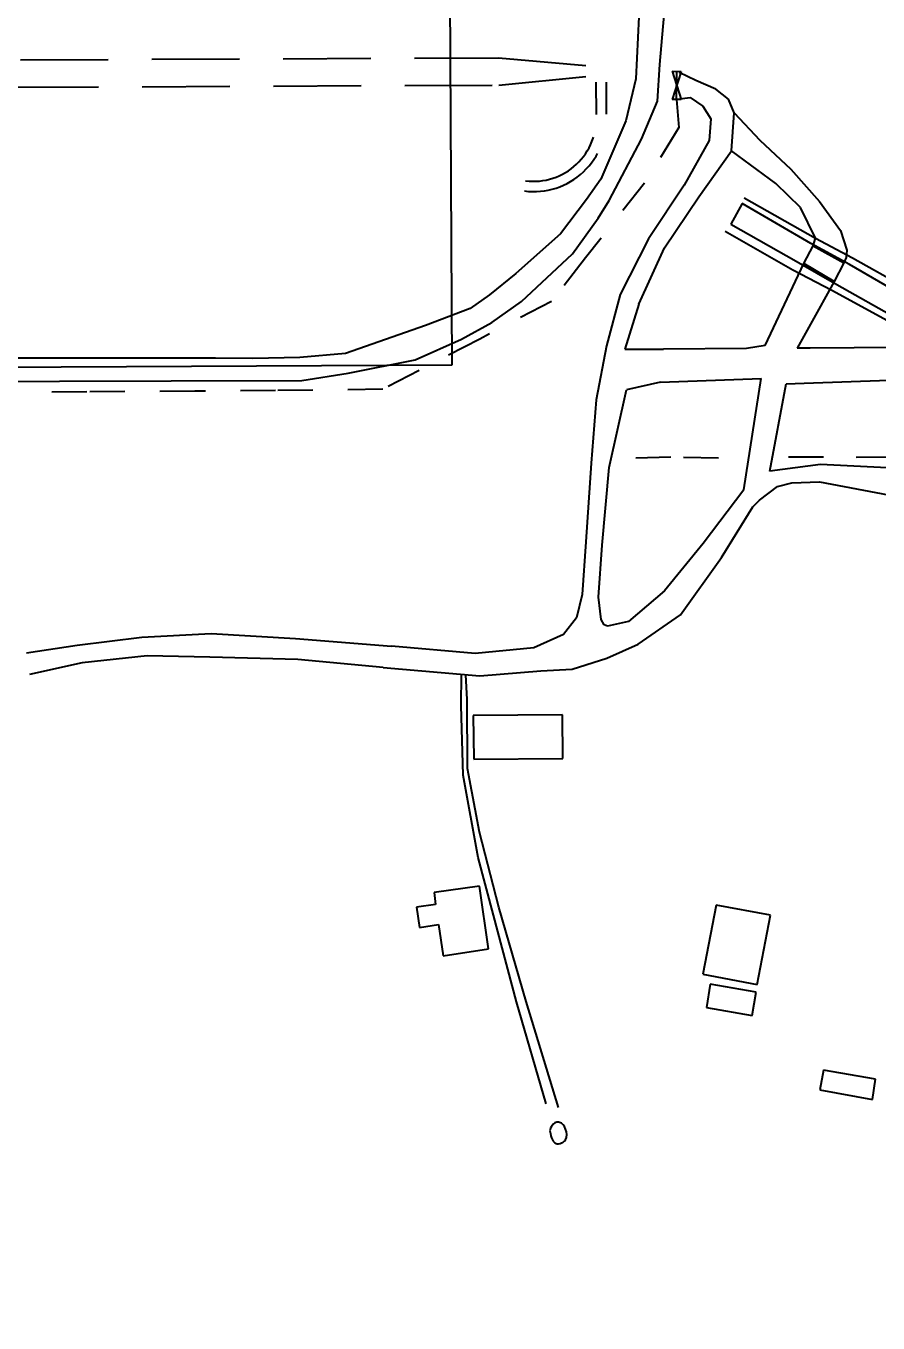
# Model space of a CAD drawing. Header units: metres. Extents: x 625987 to 635197, y 3048449 to 3066446.
# Drawn here: x 634651.378 to 634653.812, y 3063194.574 to 3063198.276 of the extents above; entities that cross this region are included whole.
import ezdxf

# ---------------------------------------------------------------- set-up
doc = ezdxf.new("R2010")
doc.units = ezdxf.units.M
for name, pattern in [('CONTINOUS', [0]), ('DASHED', [0.75, 0.5, -0.25]), ('HIDDEN', [0.375, 0.25, -0.125])]:
    doc.linetypes.add(name, pattern=pattern)
for name, color, linetype, lineweight in [('C-BLDG', 253, 'Continuous', 5), ('C-CLER-AERO', 253, 'Continuous', 5), ('C-FENC-AIRF-SECU', 253, 'DASHED', 0), ('C-NTWK-WATR-AIRF', 253, 'HIDDEN', 0), ('C-ROAD-AIRF', 253, 'Continuous', 5), ('C-ROAD-LAND', 253, 'Continuous', 9)]:
    doc.layers.add(name, color=color, linetype=linetype, lineweight=lineweight)
doc.layers.add('C-HUME PIPE', color=253, linetype='Continuous')
doc.styles.add('ADPI R', font='swiss.ttf')
doc.linetypes.add('OLS', pattern='A,4,-2,4,-2,["OLS",ADPI R,S=1.2,R=0,X=-1.7,Y=-0.5],-2,4,-2,4,-2', length=26)

msp = doc.modelspace()

# ---------------------------------------------------------------- linework, layer by layer
at = {"layer": 'C-BLDG', "lineweight": 40}
for p, q in [((634652.9102, 3063196.3097, 24568986.0801), (634652.6551, 3063196.3084, 24568986.0801)), ((634652.9102, 3063196.3097, 24568986.0801), (634652.6551, 3063196.3084, 24568986.0801)), ((634652.6551, 3063196.3084, 24568986.0801), (634652.6569, 3063196.1839, 24568986.0801)), ((634652.6551, 3063196.3084, 24568986.0801), (634652.6569, 3063196.1839, 24568986.0801)), ((634652.9112, 3063196.1852, 24568986.0801), (634652.9102, 3063196.3097, 24568986.0801)), ((634652.9112, 3063196.1852, 24568986.0801), (634652.9102, 3063196.3097, 24568986.0801)), ((634652.6569, 3063196.1839, 24568986.0801), (634652.9112, 3063196.1852, 24568986.0801)), ((634652.6569, 3063196.1839, 24568986.0801), (634652.9112, 3063196.1852, 24568986.0801)), ((634652.6735, 3063195.8214, 24568986.0801), (634652.5438, 3063195.8031, 24568986.0801)), ((634652.6735, 3063195.8214, 24568986.0801), (634652.5438, 3063195.8031, 24568986.0801)), ((634652.6996, 3063195.6419, 24568986.0801), (634652.6735, 3063195.8214, 24568986.0801)), ((634652.6996, 3063195.6419, 24568986.0801), (634652.6735, 3063195.8214, 24568986.0801)), ((634652.5438, 3063195.8031, 24568986.0801), (634652.5483, 3063195.769, 24568986.0801)), ((634652.5438, 3063195.8031, 24568986.0801), (634652.5483, 3063195.769, 24568986.0801)), ((634652.5483, 3063195.769, 24568986.0801), (634652.4935, 3063195.7611, 24568986.0801)), ((634652.5483, 3063195.769, 24568986.0801), (634652.4935, 3063195.7611, 24568986.0801)), ((634652.4935, 3063195.7611, 24568986.0801), (634652.5019, 3063195.7032, 24568986.0801)), ((634652.4935, 3063195.7611, 24568986.0801), (634652.5019, 3063195.7032, 24568986.0801)), ((634653.3496, 3063195.7672, 24568986.0801), (634653.311, 3063195.5695, 24568986.0801)), ((634653.3496, 3063195.7672, 24568986.0801), (634653.311, 3063195.5695, 24568986.0801)), ((634653.5051, 3063195.7379, 24568986.0801), (634653.3496, 3063195.7672, 24568986.0801)), ((634653.5051, 3063195.7379, 24568986.0801), (634653.3496, 3063195.7672, 24568986.0801)), ((634653.4665, 3063195.5402, 24568986.0801), (634653.5051, 3063195.7379, 24568986.0801)), ((634653.4665, 3063195.5402, 24568986.0801), (634653.5051, 3063195.7379, 24568986.0801)), ((634652.5019, 3063195.7032, 24568986.0801), (634652.5569, 3063195.7114, 24568986.0801)), ((634652.5019, 3063195.7032, 24568986.0801), (634652.5569, 3063195.7114, 24568986.0801)), ((634652.5569, 3063195.7114, 24568986.0801), (634652.5702, 3063195.6219, 24568986.0801)), ((634652.5569, 3063195.7114, 24568986.0801), (634652.5702, 3063195.6219, 24568986.0801)), ((634652.5702, 3063195.6219, 24568986.0801), (634652.6996, 3063195.6419, 24568986.0801)), ((634652.5702, 3063195.6219, 24568986.0801), (634652.6996, 3063195.6419, 24568986.0801)), ((634653.311, 3063195.5695, 24568986.0801), (634653.4665, 3063195.5402, 24568986.0801)), ((634653.311, 3063195.5695, 24568986.0801), (634653.4665, 3063195.5402, 24568986.0801)), ((634653.3319, 3063195.5416, 24568986.0801), (634653.3214, 3063195.4746, 24568986.0801)), ((634653.3319, 3063195.5416, 24568986.0801), (634653.3214, 3063195.4746, 24568986.0801)), ((634653.4641, 3063195.5186, 24568986.0801), (634653.3319, 3063195.5416, 24568986.0801)), ((634653.4641, 3063195.5186, 24568986.0801), (634653.3319, 3063195.5416, 24568986.0801)), ((634653.4526, 3063195.4521, 24568986.0801), (634653.4641, 3063195.5186, 24568986.0801)), ((634653.4526, 3063195.4521, 24568986.0801), (634653.4641, 3063195.5186, 24568986.0801)), ((634653.3214, 3063195.4746, 24568986.0801), (634653.4526, 3063195.4521, 24568986.0801)), ((634653.3214, 3063195.4746, 24568986.0801), (634653.4526, 3063195.4521, 24568986.0801)), ((634653.6562, 3063195.2961, 24568986.0801), (634653.6455, 3063195.2394, 24568986.0801)), ((634653.6562, 3063195.2961, 24568986.0801), (634653.6455, 3063195.2394, 24568986.0801)), ((634653.8045, 3063195.27, 24568986.0801), (634653.6562, 3063195.2961, 24568986.0801)), ((634653.8045, 3063195.27, 24568986.0801), (634653.6562, 3063195.2961, 24568986.0801)), ((634653.7957, 3063195.2125, 24568986.0801), (634653.8045, 3063195.27, 24568986.0801)), ((634653.7957, 3063195.2125, 24568986.0801), (634653.8045, 3063195.27, 24568986.0801)), ((634653.6455, 3063195.2394, 24568986.0801), (634653.7957, 3063195.2125, 24568986.0801)), ((634653.6455, 3063195.2394, 24568986.0801), (634653.7957, 3063195.2125, 24568986.0801)), ((634652.8888, 3063195.1459, 24568986.0801), (634652.8838, 3063195.1416, 24568986.0801)), ((634652.8888, 3063195.1459, 24568986.0801), (634652.8838, 3063195.1416, 24568986.0801)), ((634652.8943, 3063195.1471, 24568986.0801), (634652.8888, 3063195.1459, 24568986.0801)), ((634652.8943, 3063195.1471, 24568986.0801), (634652.8888, 3063195.1459, 24568986.0801)), ((634652.8989, 3063195.1478, 24568986.0801), (634652.8943, 3063195.1471, 24568986.0801)), ((634652.8989, 3063195.1478, 24568986.0801), (634652.8943, 3063195.1471, 24568986.0801)), ((634652.9082, 3063195.1443, 24568986.0801), (634652.8989, 3063195.1478, 24568986.0801)), ((634652.9082, 3063195.1443, 24568986.0801), (634652.8989, 3063195.1478, 24568986.0801)), ((634652.9125, 3063195.1401, 24568986.0801), (634652.9082, 3063195.1443, 24568986.0801)), ((634652.9125, 3063195.1401, 24568986.0801), (634652.9082, 3063195.1443, 24568986.0801)), ((634652.8765, 3063195.1307, 24568986.0801), (634652.8748, 3063195.1227, 24568986.0801)), ((634652.8765, 3063195.1307, 24568986.0801), (634652.8748, 3063195.1227, 24568986.0801)), ((634652.8748, 3063195.1227, 24568986.0801), (634652.8761, 3063195.1152, 24568986.0801)), ((634652.8748, 3063195.1227, 24568986.0801), (634652.8761, 3063195.1152, 24568986.0801)), ((634652.8761, 3063195.1152, 24568986.0801), (634652.8773, 3063195.1082, 24568986.0801)), ((634652.8761, 3063195.1152, 24568986.0801), (634652.8773, 3063195.1082, 24568986.0801)), ((634652.8787, 3063195.1347, 24568986.0801), (634652.8765, 3063195.1307, 24568986.0801)), ((634652.8787, 3063195.1347, 24568986.0801), (634652.8765, 3063195.1307, 24568986.0801)), ((634652.8773, 3063195.1082, 24568986.0801), (634652.8793, 3063195.1028, 24568986.0801)), ((634652.8773, 3063195.1082, 24568986.0801), (634652.8793, 3063195.1028, 24568986.0801)), ((634652.8838, 3063195.1416, 24568986.0801), (634652.8787, 3063195.1347, 24568986.0801)), ((634652.8838, 3063195.1416, 24568986.0801), (634652.8787, 3063195.1347, 24568986.0801)), ((634652.9165, 3063195.1349, 24568986.0801), (634652.9125, 3063195.1401, 24568986.0801)), ((634652.9165, 3063195.1349, 24568986.0801), (634652.9125, 3063195.1401, 24568986.0801)), ((634652.9191, 3063195.1279, 24568986.0801), (634652.9165, 3063195.1349, 24568986.0801)), ((634652.9191, 3063195.1279, 24568986.0801), (634652.9165, 3063195.1349, 24568986.0801)), ((634652.9216, 3063195.1195, 24568986.0801), (634652.9191, 3063195.1279, 24568986.0801)), ((634652.9216, 3063195.1195, 24568986.0801), (634652.9191, 3063195.1279, 24568986.0801)), ((634652.9226, 3063195.1122, 24568986.0801), (634652.9216, 3063195.1195, 24568986.0801)), ((634652.9226, 3063195.1122, 24568986.0801), (634652.9216, 3063195.1195, 24568986.0801)), ((634652.9218, 3063195.1037, 24568986.0801), (634652.9226, 3063195.1122, 24568986.0801)), ((634652.9218, 3063195.1037, 24568986.0801), (634652.9226, 3063195.1122, 24568986.0801)), ((634652.8793, 3063195.1028, 24568986.0801), (634652.8843, 3063195.0934, 24568986.0801)), ((634652.8793, 3063195.1028, 24568986.0801), (634652.8843, 3063195.0934, 24568986.0801)), ((634652.8843, 3063195.0934, 24568986.0801), (634652.8856, 3063195.0915, 24568986.0801)), ((634652.8843, 3063195.0934, 24568986.0801), (634652.8856, 3063195.0915, 24568986.0801)), ((634652.8856, 3063195.0915, 24568986.0801), (634652.8884, 3063195.0884, 24568986.0801)), ((634652.8856, 3063195.0915, 24568986.0801), (634652.8884, 3063195.0884, 24568986.0801)), ((634652.8884, 3063195.0884, 24568986.0801), (634652.8922, 3063195.0866, 24568986.0801)), ((634652.8884, 3063195.0884, 24568986.0801), (634652.8922, 3063195.0866, 24568986.0801)), ((634652.8922, 3063195.0866, 24568986.0801), (634652.8958, 3063195.0859, 24568986.0801)), ((634652.8922, 3063195.0866, 24568986.0801), (634652.8958, 3063195.0859, 24568986.0801)), ((634652.8958, 3063195.0859, 24568986.0801), (634652.8992, 3063195.0856, 24568986.0801)), ((634652.8958, 3063195.0859, 24568986.0801), (634652.8992, 3063195.0856, 24568986.0801)), ((634652.8992, 3063195.0856, 24568986.0801), (634652.9038, 3063195.0867, 24568986.0801)), ((634652.8992, 3063195.0856, 24568986.0801), (634652.9038, 3063195.0867, 24568986.0801)), ((634652.9038, 3063195.0867, 24568986.0801), (634652.908, 3063195.0881, 24568986.0801)), ((634652.9038, 3063195.0867, 24568986.0801), (634652.908, 3063195.0881, 24568986.0801)), ((634652.908, 3063195.0881, 24568986.0801), (634652.9115, 3063195.0896, 24568986.0801)), ((634652.908, 3063195.0881, 24568986.0801), (634652.9115, 3063195.0896, 24568986.0801)), ((634652.9115, 3063195.0896, 24568986.0801), (634652.9139, 3063195.0911, 24568986.0801)), ((634652.9115, 3063195.0896, 24568986.0801), (634652.9139, 3063195.0911, 24568986.0801)), ((634652.9139, 3063195.0911, 24568986.0801), (634652.9167, 3063195.0936, 24568986.0801)), ((634652.9139, 3063195.0911, 24568986.0801), (634652.9167, 3063195.0936, 24568986.0801)), ((634652.9167, 3063195.0936, 24568986.0801), (634652.9195, 3063195.0975, 24568986.0801)), ((634652.9167, 3063195.0936, 24568986.0801), (634652.9195, 3063195.0975, 24568986.0801)), ((634652.9195, 3063195.0975, 24568986.0801), (634652.9218, 3063195.1037, 24568986.0801)), ((634652.9195, 3063195.0975, 24568986.0801), (634652.9218, 3063195.1037, 24568986.0801))]:
    msp.add_line(p, q, dxfattribs=at)
msp.add_ellipse((634658.3766, 3063190.0319, 24568986.0801), major_axis=(-0.0009, 5.7319), ratio=1, start_param=0.412909, end_param=1.678243, dxfattribs=at)
msp.add_ellipse((634658.3766, 3063190.0319, 24568986.0801), major_axis=(-0.0009, 5.7319), ratio=1, start_param=0.412909, end_param=1.678243, dxfattribs=at)
at = {"layer": 'C-CLER-AERO', "linetype": 'OLS', "lineweight": 40}
for p, q in [((634652.5765, 3063200.9465, 24568986.0801), (634652.5942, 3063197.3079, 24568986.0801)), ((634652.5765, 3063200.9465, 24568986.0801), (634652.5942, 3063197.3079, 24568986.0801)), ((634652.5942, 3063197.3079, 24568986.0801), (634612.9564, 3063197.1199, 24568986.0801)), ((634652.5942, 3063197.3079, 24568986.0801), (634612.9564, 3063197.1199, 24568986.0801))]:
    msp.add_line(p, q, dxfattribs=at)
at = {"layer": 'C-FENC-AIRF-SECU', "linetype": 'CONTINOUS', "lineweight": 40, "ltscale": 0.2}
for p, q in [((634653.2498, 3063198.1465, 24568986.0801), (634653.2234, 3063198.0661, 24568986.0801)), ((634653.2498, 3063198.1465, 24568986.0801), (634653.2234, 3063198.0661, 24568986.0801)), ((634653.2238, 3063198.1467, 24568986.0801), (634653.2494, 3063198.066, 24568986.0801)), ((634653.2238, 3063198.1467, 24568986.0801), (634653.2494, 3063198.066, 24568986.0801)), ((634653.2364, 3063198.0661, 24568986.0801), (634653.2368, 3063198.1466, 24568986.0801)), ((634653.2364, 3063198.0661, 24568986.0801), (634653.2368, 3063198.1466, 24568986.0801))]:
    msp.add_line(p, q, dxfattribs=at)
at = {"layer": 'C-FENC-AIRF-SECU', "lineweight": 40, "ltscale": 0.2}
for p, q in [((634653.2238, 3063198.1467, 24568986.0801), (634653.2498, 3063198.1465, 24568986.0801)), ((634653.2238, 3063198.1467, 24568986.0801), (634653.2498, 3063198.1465, 24568986.0801)), ((634653.2494, 3063198.066, 24568986.0801), (634653.2234, 3063198.0661, 24568986.0801)), ((634653.2494, 3063198.066, 24568986.0801), (634653.2234, 3063198.0661, 24568986.0801)), ((634653.2364, 3063198.0661, 24568986.0801), (634653.2424, 3063197.9858, 24568986.0801)), ((634653.2364, 3063198.0661, 24568986.0801), (634653.2424, 3063197.9858, 24568986.0801)), ((634653.2424, 3063197.9858, 24568986.0801), (634653.1451, 3063197.8274, 24568986.0801)), ((634653.2424, 3063197.9858, 24568986.0801), (634653.1451, 3063197.8274, 24568986.0801)), ((634653.1451, 3063197.8274, 24568986.0801), (634652.9764, 3063197.6144, 24568986.0801)), ((634653.1451, 3063197.8274, 24568986.0801), (634652.9764, 3063197.6144, 24568986.0801)), ((634652.9764, 3063197.6144, 24568986.0801), (634652.8796, 3063197.49, 24568986.0801)), ((634652.9764, 3063197.6144, 24568986.0801), (634652.8796, 3063197.49, 24568986.0801)), ((634652.8796, 3063197.49, 24568986.0801), (634652.6741, 3063197.3822, 24568986.0801)), ((634652.8796, 3063197.49, 24568986.0801), (634652.6741, 3063197.3822, 24568986.0801)), ((634652.6741, 3063197.3822, 24568986.0801), (634652.5014, 3063197.2931, 24568986.0801)), ((634652.6741, 3063197.3822, 24568986.0801), (634652.5014, 3063197.2931, 24568986.0801)), ((634652.5014, 3063197.2931, 24568986.0801), (634652.3971, 3063197.2391, 24568986.0801)), ((634652.5014, 3063197.2931, 24568986.0801), (634652.3971, 3063197.2391, 24568986.0801)), ((634651.5523, 3063197.2317, 24568986.0801), (634651.233, 3063197.2293, 24568986.0801)), ((634651.5523, 3063197.2317, 24568986.0801), (634651.233, 3063197.2293, 24568986.0801)), ((634651.8604, 3063197.2338, 24568986.0801), (634651.5523, 3063197.2317, 24568986.0801)), ((634651.8604, 3063197.2338, 24568986.0801), (634651.5523, 3063197.2317, 24568986.0801)), ((634652.0906, 3063197.2355, 24568986.0801), (634651.8604, 3063197.2338, 24568986.0801)), ((634652.0906, 3063197.2355, 24568986.0801), (634651.8604, 3063197.2338, 24568986.0801)), ((634652.3971, 3063197.2391, 24568986.0801), (634652.0906, 3063197.2355, 24568986.0801)), ((634652.3971, 3063197.2391, 24568986.0801), (634652.0906, 3063197.2355, 24568986.0801)), ((634653.2202, 3063197.0451, 24568986.0801), (634653.0813, 3063197.0409, 24568986.0801)), ((634653.2202, 3063197.0451, 24568986.0801), (634653.0813, 3063197.0409, 24568986.0801)), ((634653.3562, 3063197.0424, 24568986.0801), (634653.2202, 3063197.0451, 24568986.0801)), ((634653.3562, 3063197.0424, 24568986.0801), (634653.2202, 3063197.0451, 24568986.0801)), ((634653.5564, 3063197.0461, 24568986.0801), (634653.749, 3063197.0458, 24568986.0801)), ((634653.5564, 3063197.0461, 24568986.0801), (634653.749, 3063197.0458, 24568986.0801)), ((634653.749, 3063197.0458, 24568986.0801), (634653.9925, 3063197.0468, 24568986.0801)), ((634653.749, 3063197.0458, 24568986.0801), (634653.9925, 3063197.0468, 24568986.0801))]:
    msp.add_line(p, q, dxfattribs=at)
at = {"layer": 'C-HUME PIPE', "lineweight": 40}
for p, q in [((634653.5994, 3063197.5977, 24568986.0801), (634653.6262, 3063197.6483, 24568986.0801)), ((634653.5994, 3063197.5977, 24568986.0801), (634653.6262, 3063197.6483, 24568986.0801)), ((634653.6262, 3063197.6483, 24568986.0801), (634653.7143, 3063197.5998, 24568986.0801)), ((634653.6262, 3063197.6483, 24568986.0801), (634653.7143, 3063197.5998, 24568986.0801)), ((634653.6864, 3063197.5465, 24568986.0801), (634653.5994, 3063197.5977, 24568986.0801)), ((634653.6864, 3063197.5465, 24568986.0801), (634653.5994, 3063197.5977, 24568986.0801)), ((634653.7143, 3063197.5998, 24568986.0801), (634653.6864, 3063197.5465, 24568986.0801)), ((634653.7143, 3063197.5998, 24568986.0801), (634653.6864, 3063197.5465, 24568986.0801))]:
    msp.add_line(p, q, dxfattribs=at)
at = {"layer": 'C-NTWK-WATR-AIRF', "lineweight": 40}
for p, q in [((634641.9879, 3063198.1346, 24568986.0801), (634652.7282, 3063198.1855, 24568986.0801)), ((634641.9879, 3063198.1346, 24568986.0801), (634652.7282, 3063198.1855, 24568986.0801)), ((634652.7282, 3063198.1855, 24568986.0801), (634652.9879, 3063198.1624, 24568986.0801)), ((634652.7282, 3063198.1855, 24568986.0801), (634652.9879, 3063198.1624, 24568986.0801)), ((634641.9603, 3063198.0565, 24568986.0801), (634652.7286, 3063198.1075, 24568986.0801)), ((634641.9603, 3063198.0565, 24568986.0801), (634652.7286, 3063198.1075, 24568986.0801)), ((634652.7286, 3063198.1075, 24568986.0801), (634652.988, 3063198.133, 24568986.0801)), ((634652.7286, 3063198.1075, 24568986.0801), (634652.988, 3063198.133, 24568986.0801)), ((634653.0059, 3063198.1154, 24568986.0801), (634653.0064, 3063198.0236, 24568986.0801)), ((634653.0059, 3063198.1154, 24568986.0801), (634653.0064, 3063198.0236, 24568986.0801)), ((634653.0352, 3063198.1156, 24568986.0801), (634653.0356, 3063198.0246, 24568986.0801)), ((634653.0352, 3063198.1156, 24568986.0801), (634653.0356, 3063198.0246, 24568986.0801)), ((634653.4297, 3063197.7854, 24568986.0801), (634653.6335, 3063197.6701, 24568986.0801)), ((634653.4297, 3063197.7854, 24568986.0801), (634653.6335, 3063197.6701, 24568986.0801)), ((634653.424, 3063197.7689, 24568986.0801), (634653.3913, 3063197.7104, 24568986.0801)), ((634653.424, 3063197.7689, 24568986.0801), (634653.3913, 3063197.7104, 24568986.0801)), ((634653.6197, 3063197.6549, 24568986.0801), (634653.424, 3063197.7689, 24568986.0801)), ((634653.6197, 3063197.6549, 24568986.0801), (634653.424, 3063197.7689, 24568986.0801)), ((634653.3913, 3063197.7104, 24568986.0801), (634653.5775, 3063197.6049, 24568986.0801)), ((634653.3913, 3063197.7104, 24568986.0801), (634653.5775, 3063197.6049, 24568986.0801)), ((634653.5681, 3063197.5794, 24568986.0801), (634653.3756, 3063197.6892, 24568986.0801)), ((634653.5681, 3063197.5794, 24568986.0801), (634653.3756, 3063197.6892, 24568986.0801)), ((634653.6335, 3063197.6701, 24568986.0801), (634653.739, 3063197.6143, 24568986.0801)), ((634653.6335, 3063197.6701, 24568986.0801), (634653.739, 3063197.6143, 24568986.0801)), ((634653.73, 3063197.5956, 24568986.0801), (634653.6197, 3063197.6549, 24568986.0801)), ((634653.73, 3063197.5956, 24568986.0801), (634653.6197, 3063197.6549, 24568986.0801)), ((634653.5775, 3063197.6049, 24568986.0801), (634653.6944, 3063197.5377, 24568986.0801)), ((634653.5775, 3063197.6049, 24568986.0801), (634653.6944, 3063197.5377, 24568986.0801)), ((634653.8801, 3063197.5085, 24568986.0801), (634653.73, 3063197.5956, 24568986.0801)), ((634653.8801, 3063197.5085, 24568986.0801), (634653.73, 3063197.5956, 24568986.0801)), ((634653.739, 3063197.6143, 24568986.0801), (634653.8882, 3063197.5304, 24568986.0801)), ((634653.739, 3063197.6143, 24568986.0801), (634653.8882, 3063197.5304, 24568986.0801)), ((634653.6797, 3063197.5213, 24568986.0801), (634653.5681, 3063197.5794, 24568986.0801)), ((634653.6797, 3063197.5213, 24568986.0801), (634653.5681, 3063197.5794, 24568986.0801)), ((634653.8594, 3063197.4229, 24568986.0801), (634653.6797, 3063197.5213, 24568986.0801)), ((634653.8594, 3063197.4229, 24568986.0801), (634653.6797, 3063197.5213, 24568986.0801)), ((634653.6944, 3063197.5377, 24568986.0801), (634653.8664, 3063197.4415, 24568986.0801)), ((634653.6944, 3063197.5377, 24568986.0801), (634653.8664, 3063197.4415, 24568986.0801))]:
    msp.add_line(p, q, dxfattribs=at)
for major_axis, start_param, end_param in [((-0.1471, 0.1471), 2.228899, 3.990273), ((-0.1471, 0.1471), 2.228899, 3.990273), ((0.1264, 0.1264), 3.799696, 5.565677), ((0.1264, 0.1264), 3.799696, 5.565677)]:
    msp.add_ellipse((634652.828, 3063198.0114, 24568986.0801), major_axis=major_axis, ratio=1, start_param=start_param, end_param=end_param, dxfattribs=at)
at = {"layer": 'C-ROAD-AIRF', "lineweight": 40}
for p, q in [((634653.1386, 3063198.5236, 24568986.0801), (634653.1204, 3063198.125, 24568986.0801)), ((634653.1386, 3063198.5236, 24568986.0801), (634653.1204, 3063198.125, 24568986.0801)), ((634653.1884, 3063198.1664, 24568986.0801), (634653.2101, 3063198.4138, 24568986.0801)), ((634653.1884, 3063198.1664, 24568986.0801), (634653.2101, 3063198.4138, 24568986.0801)), ((634653.182, 3063198.0611, 24568986.0801), (634653.1884, 3063198.1664, 24568986.0801)), ((634653.182, 3063198.0611, 24568986.0801), (634653.1884, 3063198.1664, 24568986.0801)), ((634653.1204, 3063198.125, 24568986.0801), (634653.0912, 3063198.0057, 24568986.0801)), ((634653.1204, 3063198.125, 24568986.0801), (634653.0912, 3063198.0057, 24568986.0801)), ((634653.1366, 3063197.9528, 24568986.0801), (634653.182, 3063198.0611, 24568986.0801)), ((634653.1366, 3063197.9528, 24568986.0801), (634653.182, 3063198.0611, 24568986.0801)), ((634653.0912, 3063198.0057, 24568986.0801), (634653.0196, 3063197.8383, 24568986.0801)), ((634653.0912, 3063198.0057, 24568986.0801), (634653.0196, 3063197.8383, 24568986.0801)), ((634653.0439, 3063197.7778, 24568986.0801), (634653.1366, 3063197.9528, 24568986.0801)), ((634653.0439, 3063197.7778, 24568986.0801), (634653.1366, 3063197.9528, 24568986.0801)), ((634653.0196, 3063197.8383, 24568986.0801), (634652.9795, 3063197.7807, 24568986.0801)), ((634653.0196, 3063197.8383, 24568986.0801), (634652.9795, 3063197.7807, 24568986.0801)), ((634652.9795, 3063197.7807, 24568986.0801), (634652.9052, 3063197.6828, 24568986.0801)), ((634652.9795, 3063197.7807, 24568986.0801), (634652.9052, 3063197.6828, 24568986.0801)), ((634653.0122, 3063197.7277, 24568986.0801), (634653.0439, 3063197.7778, 24568986.0801)), ((634653.0122, 3063197.7277, 24568986.0801), (634653.0439, 3063197.7778, 24568986.0801)), ((634652.9394, 3063197.6258, 24568986.0801), (634653.0122, 3063197.7277, 24568986.0801)), ((634652.9394, 3063197.6258, 24568986.0801), (634653.0122, 3063197.7277, 24568986.0801)), ((634652.9052, 3063197.6828, 24568986.0801), (634652.7769, 3063197.5697, 24568986.0801)), ((634652.9052, 3063197.6828, 24568986.0801), (634652.7769, 3063197.5697, 24568986.0801)), ((634652.7937, 3063197.4896, 24568986.0801), (634652.9394, 3063197.6258, 24568986.0801)), ((634652.7937, 3063197.4896, 24568986.0801), (634652.9394, 3063197.6258, 24568986.0801)), ((634652.7769, 3063197.5697, 24568986.0801), (634652.7025, 3063197.509, 24568986.0801)), ((634652.7769, 3063197.5697, 24568986.0801), (634652.7025, 3063197.509, 24568986.0801)), ((634652.7025, 3063197.509, 24568986.0801), (634652.6469, 3063197.4692, 24568986.0801)), ((634652.7025, 3063197.509, 24568986.0801), (634652.6469, 3063197.4692, 24568986.0801)), ((634652.7086, 3063197.4295, 24568986.0801), (634652.7937, 3063197.4896, 24568986.0801)), ((634652.7086, 3063197.4295, 24568986.0801), (634652.7937, 3063197.4896, 24568986.0801)), ((634652.6469, 3063197.4692, 24568986.0801), (634652.5195, 3063197.4211, 24568986.0801)), ((634652.6469, 3063197.4692, 24568986.0801), (634652.5195, 3063197.4211, 24568986.0801)), ((634652.5195, 3063197.4211, 24568986.0801), (634652.2907, 3063197.3412, 24568986.0801)), ((634652.5195, 3063197.4211, 24568986.0801), (634652.2907, 3063197.3412, 24568986.0801)), ((634652.6222, 3063197.3826, 24568986.0801), (634652.7086, 3063197.4295, 24568986.0801)), ((634652.6222, 3063197.3826, 24568986.0801), (634652.7086, 3063197.4295, 24568986.0801)), ((634652.4895, 3063197.3236, 24568986.0801), (634652.6222, 3063197.3826, 24568986.0801)), ((634652.4895, 3063197.3236, 24568986.0801), (634652.6222, 3063197.3826, 24568986.0801)), ((634651.4385, 3063197.3277, 24568986.0801), (634651.031, 3063197.3281, 24568986.0801)), ((634651.4385, 3063197.3277, 24568986.0801), (634651.031, 3063197.3281, 24568986.0801)), ((634651.9196, 3063197.3275, 24568986.0801), (634651.4385, 3063197.3277, 24568986.0801)), ((634651.9196, 3063197.3275, 24568986.0801), (634651.4385, 3063197.3277, 24568986.0801)), ((634652.0258, 3063197.3268, 24568986.0801), (634651.9196, 3063197.3275, 24568986.0801)), ((634652.0258, 3063197.3268, 24568986.0801), (634651.9196, 3063197.3275, 24568986.0801)), ((634652.1602, 3063197.3295, 24568986.0801), (634652.0258, 3063197.3268, 24568986.0801)), ((634652.1602, 3063197.3295, 24568986.0801), (634652.0258, 3063197.3268, 24568986.0801)), ((634652.2907, 3063197.3412, 24568986.0801), (634652.1602, 3063197.3295, 24568986.0801)), ((634652.2907, 3063197.3412, 24568986.0801), (634652.1602, 3063197.3295, 24568986.0801)), ((634652.298, 3063197.2854, 24568986.0801), (634652.4895, 3063197.3236, 24568986.0801)), ((634652.298, 3063197.2854, 24568986.0801), (634652.4895, 3063197.3236, 24568986.0801)), ((634651.1748, 3063197.2602, 24568986.0801), (634651.4736, 3063197.2627, 24568986.0801)), ((634651.1748, 3063197.2602, 24568986.0801), (634651.4736, 3063197.2627, 24568986.0801)), ((634651.4736, 3063197.2627, 24568986.0801), (634651.7929, 3063197.2636, 24568986.0801)), ((634651.4736, 3063197.2627, 24568986.0801), (634651.7929, 3063197.2636, 24568986.0801)), ((634651.7929, 3063197.2636, 24568986.0801), (634652.1662, 3063197.2645, 24568986.0801)), ((634651.7929, 3063197.2636, 24568986.0801), (634652.1662, 3063197.2645, 24568986.0801)), ((634652.1662, 3063197.2645, 24568986.0801), (634652.298, 3063197.2854, 24568986.0801)), ((634652.1662, 3063197.2645, 24568986.0801), (634652.298, 3063197.2854, 24568986.0801))]:
    msp.add_line(p, q, dxfattribs=at)
at = {"layer": 'C-ROAD-LAND', "lineweight": 40, "ltscale": 0.3}
for p, q in [((634653.2913, 3063198.1202, 24568986.0801), (634653.2439, 3063198.1434, 24568986.0801)), ((634653.2913, 3063198.1202, 24568986.0801), (634653.2439, 3063198.1434, 24568986.0801)), ((634653.3489, 3063198.0953, 24568986.0801), (634653.2913, 3063198.1202, 24568986.0801)), ((634653.3489, 3063198.0953, 24568986.0801), (634653.2913, 3063198.1202, 24568986.0801)), ((634653.2376, 3063198.0667, 24568986.0801), (634653.2748, 3063198.0723, 24568986.0801)), ((634653.2376, 3063198.0667, 24568986.0801), (634653.2748, 3063198.0723, 24568986.0801)), ((634653.2748, 3063198.0723, 24568986.0801), (634653.3109, 3063198.047, 24568986.0801)), ((634653.2748, 3063198.0723, 24568986.0801), (634653.3109, 3063198.047, 24568986.0801)), ((634653.3843, 3063198.0669, 24568986.0801), (634653.3489, 3063198.0953, 24568986.0801)), ((634653.3843, 3063198.0669, 24568986.0801), (634653.3489, 3063198.0953, 24568986.0801)), ((634653.4008, 3063198.0278, 24568986.0801), (634653.3843, 3063198.0669, 24568986.0801)), ((634653.4008, 3063198.0278, 24568986.0801), (634653.3843, 3063198.0669, 24568986.0801)), ((634653.3109, 3063198.047, 24568986.0801), (634653.3344, 3063198.0108, 24568986.0801)), ((634653.3109, 3063198.047, 24568986.0801), (634653.3344, 3063198.0108, 24568986.0801)), ((634653.3344, 3063198.0108, 24568986.0801), (634653.3291, 3063197.9492, 24568986.0801)), ((634653.3344, 3063198.0108, 24568986.0801), (634653.3291, 3063197.9492, 24568986.0801)), ((634653.393, 3063197.9197, 24568986.0801), (634653.4008, 3063198.0278, 24568986.0801)), ((634653.393, 3063197.9197, 24568986.0801), (634653.4008, 3063198.0278, 24568986.0801)), ((634653.4008, 3063198.0278, 24568986.0801), (634653.4745, 3063197.9496, 24568986.0801)), ((634653.4008, 3063198.0278, 24568986.0801), (634653.4745, 3063197.9496, 24568986.0801)), ((634653.3291, 3063197.9492, 24568986.0801), (634653.2578, 3063197.8221, 24568986.0801)), ((634653.3291, 3063197.9492, 24568986.0801), (634653.2578, 3063197.8221, 24568986.0801)), ((634653.2998, 3063197.7883, 24568986.0801), (634653.393, 3063197.9197, 24568986.0801)), ((634653.2998, 3063197.7883, 24568986.0801), (634653.393, 3063197.9197, 24568986.0801)), ((634653.52, 3063197.8262, 24568986.0801), (634653.393, 3063197.9197, 24568986.0801)), ((634653.52, 3063197.8262, 24568986.0801), (634653.393, 3063197.9197, 24568986.0801)), ((634653.4745, 3063197.9496, 24568986.0801), (634653.5629, 3063197.8672, 24568986.0801)), ((634653.4745, 3063197.9496, 24568986.0801), (634653.5629, 3063197.8672, 24568986.0801)), ((634653.5629, 3063197.8672, 24568986.0801), (634653.645, 3063197.7748, 24568986.0801)), ((634653.5629, 3063197.8672, 24568986.0801), (634653.645, 3063197.7748, 24568986.0801)), ((634653.2578, 3063197.8221, 24568986.0801), (634653.1564, 3063197.6689, 24568986.0801)), ((634653.2578, 3063197.8221, 24568986.0801), (634653.1564, 3063197.6689, 24568986.0801)), ((634653.5905, 3063197.7581, 24568986.0801), (634653.52, 3063197.8262, 24568986.0801)), ((634653.5905, 3063197.7581, 24568986.0801), (634653.52, 3063197.8262, 24568986.0801)), ((634653.2021, 3063197.6432, 24568986.0801), (634653.2998, 3063197.7883, 24568986.0801)), ((634653.2021, 3063197.6432, 24568986.0801), (634653.2998, 3063197.7883, 24568986.0801)), ((634653.645, 3063197.7748, 24568986.0801), (634653.7044, 3063197.6922, 24568986.0801)), ((634653.645, 3063197.7748, 24568986.0801), (634653.7044, 3063197.6922, 24568986.0801)), ((634653.6335, 3063197.6701, 24568986.0801), (634653.5905, 3063197.7581, 24568986.0801)), ((634653.6335, 3063197.6701, 24568986.0801), (634653.5905, 3063197.7581, 24568986.0801)), ((634653.1564, 3063197.6689, 24568986.0801), (634653.0751, 3063197.5096, 24568986.0801)), ((634653.1564, 3063197.6689, 24568986.0801), (634653.0751, 3063197.5096, 24568986.0801)), ((634653.6262, 3063197.6483, 24568986.0801), (634653.6335, 3063197.6701, 24568986.0801)), ((634653.6262, 3063197.6483, 24568986.0801), (634653.6335, 3063197.6701, 24568986.0801)), ((634653.7044, 3063197.6922, 24568986.0801), (634653.7231, 3063197.6365, 24568986.0801)), ((634653.7044, 3063197.6922, 24568986.0801), (634653.7231, 3063197.6365, 24568986.0801)), ((634653.1288, 3063197.4825, 24568986.0801), (634653.2021, 3063197.6432, 24568986.0801)), ((634653.1288, 3063197.4825, 24568986.0801), (634653.2021, 3063197.6432, 24568986.0801)), ((634653.5994, 3063197.5977, 24568986.0801), (634653.6262, 3063197.6483, 24568986.0801)), ((634653.5994, 3063197.5977, 24568986.0801), (634653.6262, 3063197.6483, 24568986.0801)), ((634653.7231, 3063197.6365, 24568986.0801), (634653.7211, 3063197.6151, 24568986.0801)), ((634653.7231, 3063197.6365, 24568986.0801), (634653.7211, 3063197.6151, 24568986.0801)), ((634653.4892, 3063197.3641, 24568986.0801), (634653.5994, 3063197.5977, 24568986.0801)), ((634653.4892, 3063197.3641, 24568986.0801), (634653.5994, 3063197.5977, 24568986.0801)), ((634653.7143, 3063197.5998, 24568986.0801), (634653.6864, 3063197.5465, 24568986.0801)), ((634653.7143, 3063197.5998, 24568986.0801), (634653.6864, 3063197.5465, 24568986.0801)), ((634653.7211, 3063197.6151, 24568986.0801), (634653.7143, 3063197.5998, 24568986.0801)), ((634653.7211, 3063197.6151, 24568986.0801), (634653.7143, 3063197.5998, 24568986.0801)), ((634653.6864, 3063197.5465, 24568986.0801), (634653.6187, 3063197.4253, 24568986.0801)), ((634653.6864, 3063197.5465, 24568986.0801), (634653.6187, 3063197.4253, 24568986.0801)), ((634653.0751, 3063197.5096, 24568986.0801), (634653.0361, 3063197.3633, 24568986.0801)), ((634653.0751, 3063197.5096, 24568986.0801), (634653.0361, 3063197.3633, 24568986.0801)), ((634653.1288, 3063197.4825, 24568986.0801), (634653.0888, 3063197.3532, 24568986.0801)), ((634653.1288, 3063197.4825, 24568986.0801), (634653.0888, 3063197.3532, 24568986.0801)), ((634653.6187, 3063197.4253, 24568986.0801), (634653.5805, 3063197.3561, 24568986.0801)), ((634653.6187, 3063197.4253, 24568986.0801), (634653.5805, 3063197.3561, 24568986.0801)), ((634653.0361, 3063197.3633, 24568986.0801), (634653.0071, 3063197.2094, 24568986.0801)), ((634653.0361, 3063197.3633, 24568986.0801), (634653.0071, 3063197.2094, 24568986.0801)), ((634653.4892, 3063197.3641, 24568986.0801), (634653.4365, 3063197.3559, 24568986.0801)), ((634653.4892, 3063197.3641, 24568986.0801), (634653.4365, 3063197.3559, 24568986.0801)), ((634653.0888, 3063197.3532, 24568986.0801), (634653.199, 3063197.3535, 24568986.0801)), ((634653.0888, 3063197.3532, 24568986.0801), (634653.199, 3063197.3535, 24568986.0801)), ((634653.4365, 3063197.3559, 24568986.0801), (634653.199, 3063197.3535, 24568986.0801)), ((634653.4365, 3063197.3559, 24568986.0801), (634653.199, 3063197.3535, 24568986.0801)), ((634653.618, 3063197.3562, 24568986.0801), (634653.5805, 3063197.3561, 24568986.0801)), ((634653.618, 3063197.3562, 24568986.0801), (634653.5805, 3063197.3561, 24568986.0801)), ((634653.8695, 3063197.3585, 24568986.0801), (634653.618, 3063197.3562, 24568986.0801)), ((634653.8695, 3063197.3585, 24568986.0801), (634653.618, 3063197.3562, 24568986.0801)), ((634653.1908, 3063197.2592, 24568986.0801), (634653.0934, 3063197.2376, 24568986.0801)), ((634653.1908, 3063197.2592, 24568986.0801), (634653.0934, 3063197.2376, 24568986.0801)), ((634653.1908, 3063197.2592, 24568986.0801), (634653.4777, 3063197.2697, 24568986.0801)), ((634653.1908, 3063197.2592, 24568986.0801), (634653.4777, 3063197.2697, 24568986.0801)), ((634653.4287, 3063196.9522, 24568986.0801), (634653.4777, 3063197.2697, 24568986.0801)), ((634653.4287, 3063196.9522, 24568986.0801), (634653.4777, 3063197.2697, 24568986.0801)), ((634653.5032, 3063197.0053, 24568986.0801), (634653.5496, 3063197.2542, 24568986.0801)), ((634653.5032, 3063197.0053, 24568986.0801), (634653.5496, 3063197.2542, 24568986.0801)), ((634653.5496, 3063197.2542, 24568986.0801), (634653.6006, 3063197.2566, 24568986.0801)), ((634653.5496, 3063197.2542, 24568986.0801), (634653.6006, 3063197.2566, 24568986.0801)), ((634653.6006, 3063197.2566, 24568986.0801), (634653.8426, 3063197.2653, 24568986.0801)), ((634653.6006, 3063197.2566, 24568986.0801), (634653.8426, 3063197.2653, 24568986.0801)), ((634653.0443, 3063197.0162, 24568986.0801), (634653.0934, 3063197.2376, 24568986.0801)), ((634653.0443, 3063197.0162, 24568986.0801), (634653.0934, 3063197.2376, 24568986.0801)), ((634653.0071, 3063197.2094, 24568986.0801), (634652.992, 3063197.0279, 24568986.0801)), ((634653.0071, 3063197.2094, 24568986.0801), (634652.992, 3063197.0279, 24568986.0801)), ((634652.992, 3063197.0279, 24568986.0801), (634652.9774, 3063196.8042, 24568986.0801)), ((634652.992, 3063197.0279, 24568986.0801), (634652.9774, 3063196.8042, 24568986.0801)), ((634653.0242, 3063196.7945, 24568986.0801), (634653.0443, 3063197.0162, 24568986.0801)), ((634653.0242, 3063196.7945, 24568986.0801), (634653.0443, 3063197.0162, 24568986.0801)), ((634653.6472, 3063197.0246, 24568986.0801), (634653.5032, 3063197.0053, 24568986.0801)), ((634653.6472, 3063197.0246, 24568986.0801), (634653.5032, 3063197.0053, 24568986.0801)), ((634653.8565, 3063197.0144, 24568986.0801), (634653.6472, 3063197.0246, 24568986.0801)), ((634653.8565, 3063197.0144, 24568986.0801), (634653.6472, 3063197.0246, 24568986.0801)), ((634653.4733, 3063196.9227, 24568986.0801), (634653.525, 3063196.9617, 24568986.0801)), ((634653.4733, 3063196.9227, 24568986.0801), (634653.525, 3063196.9617, 24568986.0801)), ((634653.525, 3063196.9617, 24568986.0801), (634653.5659, 3063196.9718, 24568986.0801)), ((634653.525, 3063196.9617, 24568986.0801), (634653.5659, 3063196.9718, 24568986.0801)), ((634653.5659, 3063196.9718, 24568986.0801), (634653.6448, 3063196.9748, 24568986.0801)), ((634653.5659, 3063196.9718, 24568986.0801), (634653.6448, 3063196.9748, 24568986.0801)), ((634653.6448, 3063196.9748, 24568986.0801), (634653.8403, 3063196.9375, 24568986.0801)), ((634653.6448, 3063196.9748, 24568986.0801), (634653.8403, 3063196.9375, 24568986.0801)), ((634653.4287, 3063196.9522, 24568986.0801), (634653.3122, 3063196.7987, 24568986.0801)), ((634653.4287, 3063196.9522, 24568986.0801), (634653.3122, 3063196.7987, 24568986.0801)), ((634653.4546, 3063196.9032, 24568986.0801), (634653.4733, 3063196.9227, 24568986.0801)), ((634653.4546, 3063196.9032, 24568986.0801), (634653.4733, 3063196.9227, 24568986.0801)), ((634653.3649, 3063196.7593, 24568986.0801), (634653.4546, 3063196.9032, 24568986.0801)), ((634653.3649, 3063196.7593, 24568986.0801), (634653.4546, 3063196.9032, 24568986.0801)), ((634652.9774, 3063196.8042, 24568986.0801), (634652.9665, 3063196.6532, 24568986.0801)), ((634652.9774, 3063196.8042, 24568986.0801), (634652.9665, 3063196.6532, 24568986.0801)), ((634653.0138, 3063196.6461, 24568986.0801), (634653.0242, 3063196.7945, 24568986.0801)), ((634653.0138, 3063196.6461, 24568986.0801), (634653.0242, 3063196.7945, 24568986.0801)), ((634653.3122, 3063196.7987, 24568986.0801), (634653.2016, 3063196.6637, 24568986.0801)), ((634653.3122, 3063196.7987, 24568986.0801), (634653.2016, 3063196.6637, 24568986.0801)), ((634653.2472, 3063196.5952, 24568986.0801), (634653.3649, 3063196.7593, 24568986.0801)), ((634653.2472, 3063196.5952, 24568986.0801), (634653.3649, 3063196.7593, 24568986.0801)), ((634653.2016, 3063196.6637, 24568986.0801), (634653.0989, 3063196.576, 24568986.0801)), ((634653.2016, 3063196.6637, 24568986.0801), (634653.0989, 3063196.576, 24568986.0801)), ((634652.9665, 3063196.6532, 24568986.0801), (634652.9506, 3063196.5866, 24568986.0801)), ((634652.9665, 3063196.6532, 24568986.0801), (634652.9506, 3063196.5866, 24568986.0801)), ((634653.0206, 3063196.5824, 24568986.0801), (634653.0138, 3063196.6461, 24568986.0801)), ((634653.0206, 3063196.5824, 24568986.0801), (634653.0138, 3063196.6461, 24568986.0801)), ((634652.9506, 3063196.5866, 24568986.0801), (634652.9131, 3063196.5397, 24568986.0801)), ((634652.9506, 3063196.5866, 24568986.0801), (634652.9131, 3063196.5397, 24568986.0801)), ((634653.1267, 3063196.5113, 24568986.0801), (634653.2472, 3063196.5952, 24568986.0801)), ((634653.1267, 3063196.5113, 24568986.0801), (634653.2472, 3063196.5952, 24568986.0801)), ((634653.0294, 3063196.5673, 24568986.0801), (634653.0206, 3063196.5824, 24568986.0801)), ((634653.0294, 3063196.5673, 24568986.0801), (634653.0206, 3063196.5824, 24568986.0801)), ((634653.039, 3063196.5633, 24568986.0801), (634653.0294, 3063196.5673, 24568986.0801)), ((634653.039, 3063196.5633, 24568986.0801), (634653.0294, 3063196.5673, 24568986.0801)), ((634653.0989, 3063196.576, 24568986.0801), (634653.039, 3063196.5633, 24568986.0801)), ((634653.0989, 3063196.576, 24568986.0801), (634653.039, 3063196.5633, 24568986.0801)), ((634651.5245, 3063196.5084, 24568986.0801), (634651.7092, 3063196.5318, 24568986.0801)), ((634651.5245, 3063196.5084, 24568986.0801), (634651.7092, 3063196.5318, 24568986.0801)), ((634651.7092, 3063196.5318, 24568986.0801), (634651.9071, 3063196.5424, 24568986.0801)), ((634651.7092, 3063196.5318, 24568986.0801), (634651.9071, 3063196.5424, 24568986.0801)), ((634651.9071, 3063196.5424, 24568986.0801), (634652.1477, 3063196.528, 24568986.0801)), ((634651.9071, 3063196.5424, 24568986.0801), (634652.1477, 3063196.528, 24568986.0801)), ((634652.1477, 3063196.528, 24568986.0801), (634652.422, 3063196.5058, 24568986.0801)), ((634652.1477, 3063196.528, 24568986.0801), (634652.422, 3063196.5058, 24568986.0801)), ((634652.9131, 3063196.5397, 24568986.0801), (634652.829, 3063196.5016, 24568986.0801)), ((634652.9131, 3063196.5397, 24568986.0801), (634652.829, 3063196.5016, 24568986.0801)), ((634651.3801, 3063196.4868, 24568986.0801), (634651.5245, 3063196.5084, 24568986.0801)), ((634651.3801, 3063196.4868, 24568986.0801), (634651.5245, 3063196.5084, 24568986.0801)), ((634651.724, 3063196.4781, 24568986.0801), (634651.5384, 3063196.4583, 24568986.0801)), ((634651.724, 3063196.4781, 24568986.0801), (634651.5384, 3063196.4583, 24568986.0801)), ((634651.9035, 3063196.4749, 24568986.0801), (634651.724, 3063196.4781, 24568986.0801)), ((634651.9035, 3063196.4749, 24568986.0801), (634651.724, 3063196.4781, 24568986.0801)), ((634652.1543, 3063196.4679, 24568986.0801), (634651.9035, 3063196.4749, 24568986.0801)), ((634652.1543, 3063196.4679, 24568986.0801), (634651.9035, 3063196.4749, 24568986.0801)), ((634652.6612, 3063196.4853, 24568986.0801), (634652.422, 3063196.5058, 24568986.0801)), ((634652.6612, 3063196.4853, 24568986.0801), (634652.422, 3063196.5058, 24568986.0801)), ((634652.829, 3063196.5016, 24568986.0801), (634652.6612, 3063196.4853, 24568986.0801)), ((634652.829, 3063196.5016, 24568986.0801), (634652.6612, 3063196.4853, 24568986.0801)), ((634653.0369, 3063196.472, 24568986.0801), (634653.1267, 3063196.5113, 24568986.0801)), ((634653.0369, 3063196.472, 24568986.0801), (634653.1267, 3063196.5113, 24568986.0801)), ((634651.5384, 3063196.4583, 24568986.0801), (634651.3887, 3063196.4248, 24568986.0801)), ((634651.5384, 3063196.4583, 24568986.0801), (634651.3887, 3063196.4248, 24568986.0801)), ((634652.3988, 3063196.4454, 24568986.0801), (634652.1543, 3063196.4679, 24568986.0801)), ((634652.3988, 3063196.4454, 24568986.0801), (634652.1543, 3063196.4679, 24568986.0801)), ((634652.3988, 3063196.4454, 24568986.0801), (634652.6746, 3063196.421, 24568986.0801)), ((634652.3988, 3063196.4454, 24568986.0801), (634652.6746, 3063196.421, 24568986.0801)), ((634652.8483, 3063196.4358, 24568986.0801), (634652.938, 3063196.4408, 24568986.0801)), ((634652.8483, 3063196.4358, 24568986.0801), (634652.938, 3063196.4408, 24568986.0801)), ((634652.938, 3063196.4408, 24568986.0801), (634653.0369, 3063196.472, 24568986.0801)), ((634652.938, 3063196.4408, 24568986.0801), (634653.0369, 3063196.472, 24568986.0801)), ((634652.621, 3063196.3363, 24568986.0801), (634652.6221, 3063196.4257, 24568986.0801)), ((634652.621, 3063196.3363, 24568986.0801), (634652.6221, 3063196.4257, 24568986.0801)), ((634652.6383, 3063196.3535, 24568986.0801), (634652.6344, 3063196.4246, 24568986.0801)), ((634652.6383, 3063196.3535, 24568986.0801), (634652.6344, 3063196.4246, 24568986.0801)), ((634652.6746, 3063196.421, 24568986.0801), (634652.8483, 3063196.4358, 24568986.0801)), ((634652.6746, 3063196.421, 24568986.0801), (634652.8483, 3063196.4358, 24568986.0801)), ((634652.6268, 3063196.1381, 24568986.0801), (634652.621, 3063196.3363, 24568986.0801)), ((634652.6268, 3063196.1381, 24568986.0801), (634652.621, 3063196.3363, 24568986.0801)), ((634652.6389, 3063196.1573, 24568986.0801), (634652.6383, 3063196.3535, 24568986.0801)), ((634652.6389, 3063196.1573, 24568986.0801), (634652.6383, 3063196.3535, 24568986.0801)), ((634652.6735, 3063195.9755, 24568986.0801), (634652.6389, 3063196.1573, 24568986.0801)), ((634652.6735, 3063195.9755, 24568986.0801), (634652.6389, 3063196.1573, 24568986.0801)), ((634652.6694, 3063195.9026, 24568986.0801), (634652.6268, 3063196.1381, 24568986.0801)), ((634652.6694, 3063195.9026, 24568986.0801), (634652.6268, 3063196.1381, 24568986.0801)), ((634652.7285, 3063195.7608, 24568986.0801), (634652.6735, 3063195.9755, 24568986.0801)), ((634652.7285, 3063195.7608, 24568986.0801), (634652.6735, 3063195.9755, 24568986.0801)), ((634652.7137, 3063195.7382, 24568986.0801), (634652.6694, 3063195.9026, 24568986.0801)), ((634652.7137, 3063195.7382, 24568986.0801), (634652.6694, 3063195.9026, 24568986.0801)), ((634652.7795, 3063195.4908, 24568986.0801), (634652.7137, 3063195.7382, 24568986.0801)), ((634652.7795, 3063195.4908, 24568986.0801), (634652.7137, 3063195.7382, 24568986.0801)), ((634652.8065, 3063195.4919, 24568986.0801), (634652.7285, 3063195.7608, 24568986.0801)), ((634652.8065, 3063195.4919, 24568986.0801), (634652.7285, 3063195.7608, 24568986.0801)), ((634652.8643, 3063195.2, 24568986.0801), (634652.7795, 3063195.4908, 24568986.0801)), ((634652.8643, 3063195.2, 24568986.0801), (634652.7795, 3063195.4908, 24568986.0801)), ((634652.8994, 3063195.189, 24568986.0801), (634652.8065, 3063195.4919, 24568986.0801)), ((634652.8994, 3063195.189, 24568986.0801), (634652.8065, 3063195.4919, 24568986.0801))]:
    msp.add_line(p, q, dxfattribs=at)

doc.saveas('drawing.dxf')
